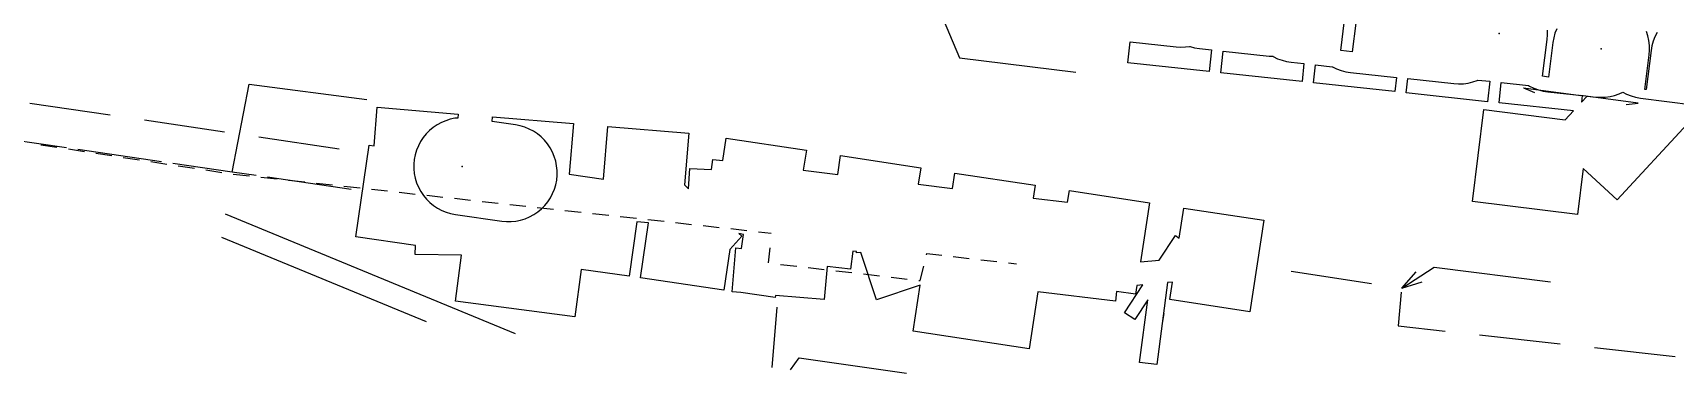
# Model space of a CAD drawing. Header units: metres. Extents: x -3782 to -2031, y 18790 to 19846.
# Drawn here: x -3320.8 to -3249.8, y 18899.4 to 18914.1 of the extents above; entities that cross this region are included whole.
import ezdxf

# ---------------------------------------------------------------- set-up
doc = ezdxf.new("R2010")
doc.units = ezdxf.units.M
for name, color, linetype in [('CURB', 7, 'Continuous'), ('ELECTR_CABLE', 7, 'Continuous'), ('HEAT', 7, 'Continuous'), ('OVERHEAD_POWER_LINE', 7, 'Continuous'), ('TREE', 7, 'Continuous'), ('WATER_PIPELINE', 7, 'Continuous')]:
    doc.layers.add(name, color=color, linetype=linetype)

msp = doc.modelspace()

# ---------------------------------------------------------------- linework, layer by layer
at = {"layer": 'CURB'}
for points in [[(-3320.477, 18909.24), (-3319.782, 18909.134)], [(-3319.287, 18909.058), (-3318.592, 18908.952)], [(-3318.098, 18908.876), (-3317.403, 18908.77)], [(-3316.909, 18908.694), (-3316.214, 18908.588)], [(-3315.72, 18908.512), (-3315.024, 18908.406)], [(-3314.53, 18908.33), (-3313.835, 18908.224)], [(-3313.341, 18908.148), (-3312.646, 18908.042)], [(-3312.151, 18907.973), (-3311.452, 18907.896)], [(-3310.955, 18907.842), (-3310.256, 18907.765)], [(-3309.759, 18907.711), (-3309.06, 18907.634)], [(-3308.563, 18907.58), (-3307.864, 18907.503)], [(-3307.367, 18907.449), (-3306.668, 18907.372)], [(-3306.171, 18907.318), (-3305.472, 18907.241)], [(-3304.975, 18907.186), (-3304.276, 18907.11)], [(-3303.779, 18907.055), (-3303.08, 18906.979)], [(-3302.583, 18906.924), (-3301.884, 18906.848)], [(-3301.387, 18906.793), (-3300.688, 18906.717)], [(-3300.191, 18906.662), (-3299.492, 18906.585)], [(-3298.995, 18906.531), (-3298.297, 18906.454)], [(-3297.799, 18906.4), (-3297.101, 18906.323)], [(-3296.604, 18906.269), (-3295.905, 18906.192)], [(-3295.408, 18906.138), (-3294.709, 18906.061)], [(-3294.212, 18906.007), (-3293.513, 18905.93)], [(-3293.016, 18905.875), (-3292.317, 18905.799)], [(-3291.82, 18905.744), (-3291.121, 18905.668)], [(-3290.624, 18905.613), (-3289.925, 18905.537)], [(-3289.428, 18905.482), (-3288.87, 18905.421)], [(-3288.94, 18904.783), (-3289.012, 18904.129)], [(-3288.47, 18904.066), (-3287.772, 18903.986)], [(-3282.154, 18904.478), (-3282.14, 18904.534)], [(-3282.14, 18904.534), (-3281.498, 18904.462)], [(-3281.001, 18904.406), (-3280.303, 18904.327)], [(-3279.806, 18904.271), (-3279.107, 18904.192)], [(-3278.61, 18904.136), (-3278.261, 18904.097)], [(-3287.275, 18903.929), (-3286.577, 18903.848)], [(-3286.08, 18903.791), (-3285.381, 18903.71)], [(-3284.885, 18903.653), (-3284.186, 18903.573)], [(-3283.689, 18903.515), (-3282.991, 18903.435)], [(-3282.494, 18903.378), (-3282.434, 18903.371)], [(-3282.434, 18903.371), (-3282.277, 18903.994)], [(-3271.886, 18901.941), (-3271.942, 18901.596)]]:
    msp.add_lwpolyline(points, dxfattribs=at)
at = {"layer": 'ELECTR_CABLE'}
for points in [[(-3281.871, 18915.705), (-3280.731, 18913)], [(-3280.731, 18913), (-3275.688, 18912.379)], [(-3312.204, 18908.056), (-3311.468, 18911.854)], [(-3311.468, 18911.854), (-3306.373, 18911.196)], [(-3249.233, 18910.146), (-3252.276, 18906.851), (-3253.745, 18908.208), (-3253.992, 18906.223), (-3258.533, 18906.789), (-3258.039, 18910.758), (-3254.517, 18910.32), (-3254.165, 18910.701), (-3257.378, 18911.048), (-3257.283, 18911.927), (-3256.102, 18911.8), (-3256.058, 18911.772), (-3255.872, 18911.682), (-3255.679, 18911.611), (-3255.479, 18911.559), (-3255.276, 18911.527), (-3253.785, 18911.366), (-3253.816, 18911.079), (-3253.572, 18911.343), (-3253.196, 18911.302), (-3252.99, 18911.29), (-3252.784, 18911.298), (-3252.58, 18911.326), (-3252.379, 18911.375), (-3252.185, 18911.442), (-3252.031, 18911.513), (-3251.861, 18911.426), (-3251.669, 18911.35), (-3251.471, 18911.294), (-3251.268, 18911.257), (-3248.989, 18910.96)], [(-3320.95, 18911.041), (-3317.48, 18910.529)], [(-3315.996, 18910.31), (-3312.526, 18909.798)], [(-3319.368, 18909.102), (-3322.977, 18909.629)], [(-3315.264, 18908.503), (-3318.873, 18909.03)], [(-3311.042, 18909.579), (-3307.572, 18909.067)], [(-3312.204, 18908.056), (-3314.769, 18908.43)], [(-3311.159, 18907.905), (-3312.204, 18908.056)], [(-3307.055, 18907.311), (-3310.665, 18907.833)], [(-3266.374, 18903.771), (-3262.907, 18903.241)], [(-3261.594, 18903.041), (-3260.19, 18903.949)], [(-3261.594, 18903.041), (-3260.974, 18903.74)], [(-3261.594, 18903.041), (-3260.702, 18903.32)], [(-3260.19, 18903.949), (-3255.155, 18903.319)], [(-3261.61, 18902.87), (-3261.746, 18901.408)], [(-3288.827, 18899.614), (-3288.612, 18902.221)], [(-3261.746, 18901.408), (-3259.719, 18901.184)], [(-3258.228, 18901.02), (-3254.742, 18900.635)], [(-3288.046, 18899.51), (-3287.662, 18900.031)], [(-3287.662, 18900.031), (-3283.018, 18899.367)], [(-3253.251, 18900.47), (-3249.765, 18900.086)]]:
    msp.add_lwpolyline(points, dxfattribs=at)
for points in [[(-3273.44, 18912.783), (-3273.342, 18913.689), (-3271.353, 18913.474), (-3271.148, 18913.462), (-3270.942, 18913.47), (-3270.782, 18913.493), (-3270.753, 18913.482), (-3270.554, 18913.43), (-3270.35, 18913.398), (-3269.82, 18913.341), (-3269.921, 18912.403)], [(-3269.424, 18912.349), (-3269.323, 18913.287), (-3267.334, 18913.073), (-3267.173, 18913.063), (-3267.152, 18913.05), (-3266.966, 18912.96), (-3266.773, 18912.889), (-3266.574, 18912.837), (-3266.37, 18912.805), (-3265.822, 18912.746), (-3265.906, 18911.969)], [(-3265.325, 18912.692), (-3264.599, 18912.613), (-3264.595, 18912.611), (-3264.409, 18912.521), (-3264.216, 18912.45), (-3264.016, 18912.398), (-3263.813, 18912.365), (-3261.824, 18912.15), (-3261.891, 18911.535), (-3265.409, 18911.915)], [(-3261.327, 18912.097), (-3259.339, 18911.882), (-3259.133, 18911.87), (-3258.927, 18911.878), (-3258.723, 18911.906), (-3258.523, 18911.954), (-3258.328, 18912.022), (-3258.296, 18912.036), (-3257.78, 18911.981), (-3257.875, 18911.101), (-3261.394, 18911.481)], [(-3277.334, 18902.878), (-3277.713, 18900.416), (-3282.728, 18901.188), (-3282.424, 18903.165), (-3284.321, 18902.532), (-3285.004, 18904.58), (-3285.187, 18904.571), (-3285.19, 18904.621), (-3285.35, 18904.645), (-3285.445, 18903.858), (-3286.461, 18903.98), (-3286.578, 18902.555), (-3288.688, 18902.729), (-3288.701, 18902.637), (-3290.196, 18902.853), (-3290.565, 18902.884), (-3290.408, 18904.781), (-3290.156, 18904.76), (-3290.069, 18905.366), (-3290.273, 18905.397), (-3290.152, 18905.289), (-3290.669, 18904.711), (-3290.922, 18902.958), (-3294.532, 18903.48), (-3294.187, 18905.869), (-3294.686, 18905.91), (-3295.027, 18903.552), (-3297.099, 18903.851), (-3297.37, 18901.801), (-3302.541, 18902.484), (-3302.279, 18904.467), (-3304.278, 18904.494), (-3304.273, 18904.889), (-3306.846, 18905.261), (-3306.274, 18909.219), (-3306.06, 18909.188), (-3305.921, 18910.857), (-3302.426, 18910.567), (-3302.44, 18910.394), (-3302.558, 18910.382), (-3302.76, 18910.341), (-3302.957, 18910.28), (-3303.147, 18910.201), (-3303.328, 18910.103), (-3303.499, 18909.988), (-3303.658, 18909.857), (-3303.803, 18909.71), (-3303.933, 18909.551), (-3304.047, 18909.379), (-3304.144, 18909.197), (-3304.222, 18909.006), (-3304.281, 18908.809), (-3304.32, 18908.606), (-3304.34, 18908.401), (-3304.339, 18908.195), (-3304.318, 18907.99), (-3304.277, 18907.788), (-3304.217, 18907.591), (-3304.137, 18907.401), (-3304.039, 18907.22), (-3303.924, 18907.049), (-3303.793, 18906.89), (-3303.646, 18906.745), (-3303.487, 18906.615), (-3303.315, 18906.501), (-3303.133, 18906.404), (-3302.942, 18906.326), (-3302.745, 18906.267), (-3302.542, 18906.227), (-3300.537, 18905.937), (-3300.332, 18905.918), (-3300.126, 18905.919), (-3299.921, 18905.94), (-3299.719, 18905.981), (-3299.522, 18906.041), (-3299.332, 18906.121), (-3299.15, 18906.218), (-3298.979, 18906.334), (-3298.82, 18906.465), (-3298.675, 18906.611), (-3298.545, 18906.771), (-3298.431, 18906.943), (-3298.335, 18907.125), (-3298.256, 18907.316), (-3298.197, 18907.513), (-3298.158, 18907.715), (-3298.138, 18907.92), (-3298.139, 18908.126), (-3298.16, 18908.331), (-3298.201, 18908.533), (-3298.262, 18908.73), (-3298.341, 18908.921), (-3298.439, 18909.102), (-3298.554, 18909.273), (-3298.685, 18909.432), (-3298.832, 18909.577), (-3298.991, 18909.707), (-3299.163, 18909.821), (-3299.345, 18909.917), (-3299.536, 18909.996), (-3299.733, 18910.055), (-3299.936, 18910.094), (-3300.948, 18910.24), (-3300.931, 18910.443), (-3297.436, 18910.152), (-3297.617, 18907.968), (-3296.13, 18907.753), (-3295.941, 18910.028), (-3292.445, 18909.738), (-3292.631, 18907.502), (-3292.448, 18907.339), (-3292.403, 18908.217), (-3291.457, 18908.17), (-3291.404, 18908.607), (-3290.971, 18908.554), (-3290.823, 18909.527), (-3287.355, 18908.998), (-3287.487, 18908.134), (-3285.997, 18907.954), (-3285.873, 18908.771), (-3282.405, 18908.242), (-3282.514, 18907.533), (-3281.024, 18907.353), (-3280.923, 18908.016), (-3277.455, 18907.486), (-3277.54, 18906.932), (-3276.05, 18906.752), (-3275.973, 18907.26), (-3272.505, 18906.73), (-3272.896, 18904.174), (-3272.082, 18904.252), (-3271.382, 18905.314), (-3271.221, 18905.207), (-3271.023, 18906.504), (-3267.555, 18905.975), (-3268.159, 18902.02), (-3271.626, 18902.55), (-3271.511, 18903.302), (-3271.722, 18903.282), (-3272.194, 18899.733), (-3272.938, 18899.832), (-3272.577, 18902.542), (-3273.143, 18901.683), (-3273.584, 18901.974), (-3272.789, 18903.179), (-3273.051, 18903.154), (-3273.109, 18902.776), (-3273.928, 18902.901), (-3273.979, 18902.473)]]:
    msp.add_lwpolyline(points, close=True, dxfattribs=at)
at = {"layer": 'HEAT'}
for points in [[(-3312.502, 18906.257), (-3299.947, 18901.084)], [(-3312.655, 18905.239), (-3303.812, 18901.595)]]:
    msp.add_lwpolyline(points, dxfattribs=at)
at = {"layer": 'OVERHEAD_POWER_LINE'}
for points in [[(-3256.323, 18911.695), (-3253.844, 18911.369)], [(-3256.323, 18911.695), (-3255.843, 18911.497)], [(-3251.365, 18911.042), (-3253.844, 18911.369)], [(-3251.878, 18910.975), (-3251.365, 18911.042)]]:
    msp.add_lwpolyline(points, dxfattribs=at)
at = {"layer": 'TREE'}
for p in [(-3257.381, 18914.05), (-3252.97, 18913.39), (-3302.242, 18908.306)]:
    msp.add_point(p, dxfattribs=at)
at = {"layer": 'WATER_PIPELINE'}
for points in [[(-3263.576, 18914.493), (-3263.735, 18913.25), (-3264.23, 18913.313), (-3264.062, 18914.627)], [(-3254.886, 18914.249), (-3254.961, 18914.057), (-3255.017, 18913.859), (-3255.053, 18913.656), (-3255.243, 18912.165), (-3255.5, 18912.198), (-3255.298, 18913.784), (-3255.282, 18913.989), (-3255.286, 18914.195)], [(-3250.541, 18914.086), (-3250.634, 18913.902), (-3250.709, 18913.71), (-3250.765, 18913.512), (-3250.801, 18913.309), (-3251.016, 18911.625), (-3251.077, 18911.633), (-3250.887, 18913.124), (-3250.871, 18913.329), (-3250.875, 18913.535), (-3250.899, 18913.74), (-3250.944, 18913.941), (-3251.007, 18914.137)]]:
    msp.add_lwpolyline(points, dxfattribs=at)

doc.saveas('drawing.dxf')
